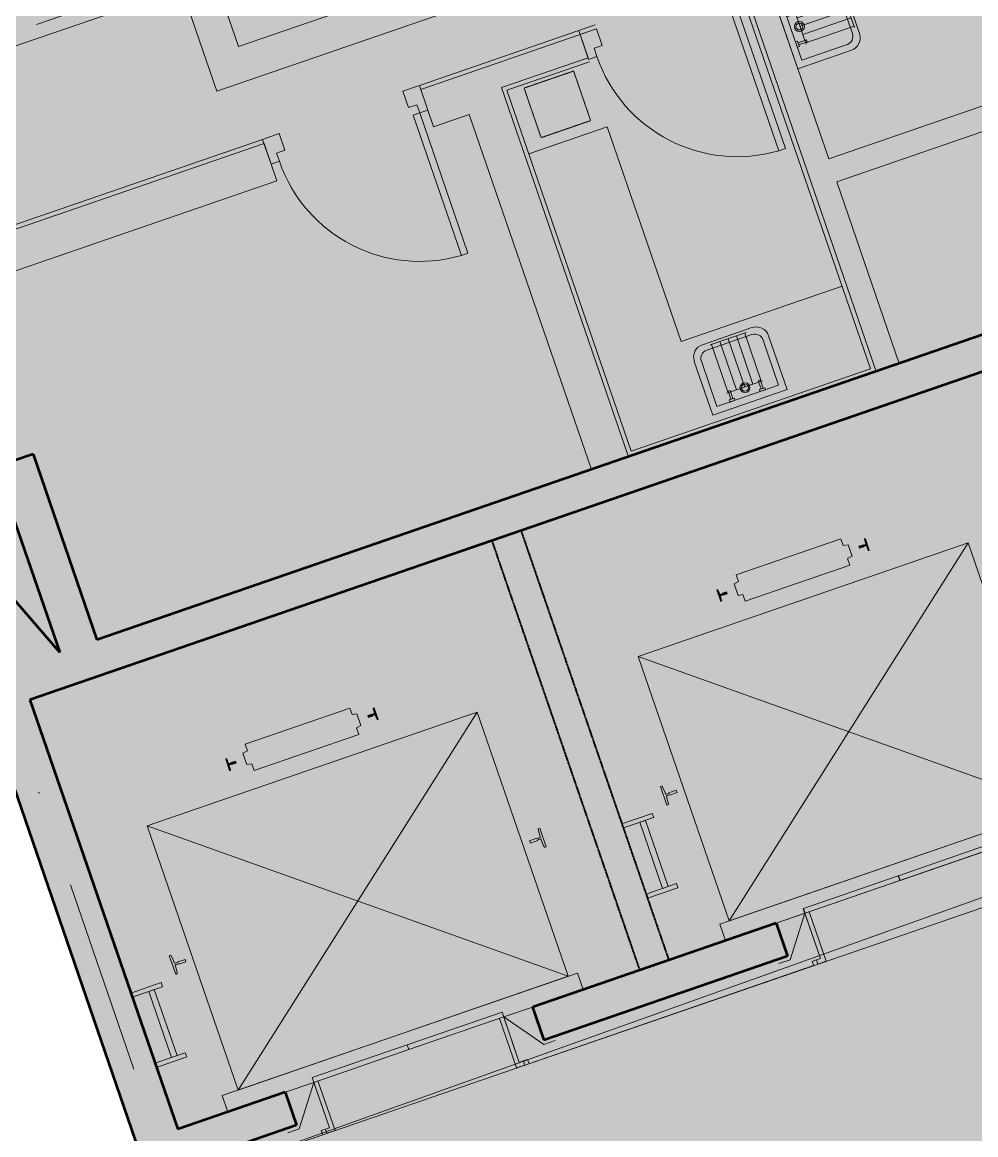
# Model space of a CAD drawing. Extents: x 760773 to 1075934, y 719259 to 1013331.
# Drawn here: x 1000101 to 1005563, y 858121 to 864490 of the extents above; entities that cross this region are included whole.
import ezdxf

# ---------------------------------------------------------------- set-up
doc = ezdxf.new("R2010")
doc.units = 0
doc.header["$MEASUREMENT"] = 0
for name, pattern in [('DGN2', [0.82956, 0.41478, -0.41478]), ('DGN3', [1.24434, 0.82956, -0.41478]), ('DGN4', [1.116131, 0.558066, -0.279033, 0, -0.279033])]:
    doc.linetypes.add(name, pattern=pattern)
doc.layers.add('2', color=7, linetype='Continuous')
doc.layers.add('e-b-shell', color=253, linetype='Continuous')
for name, color, linetype, lineweight in [('27', 7, 'Continuous', 0), ('AC-CHW', 7, 'Continuous', 0), ('Border', 7, 'Continuous', 0), ('spare0', 7, 'Continuous', 0), ('spare5', 7, 'Continuous', 0)]:
    doc.layers.add(name, color=color, linetype=linetype, lineweight=lineweight)

# ---------------------------------------------------------------- blocks, each defined once
blk = doc.blocks.new('AnonymousCell17')
at = {"layer": 'e-b-shell', "lineweight": 0, "flags": 128}
for points in [[(0.3591, 0.362), (0.3103, 0.5039), (0.2156, 0.4713), (0.2483, 0.3768), (0.2954, 0.3929), (0.3119, 0.3458), (0.3591, 0.362)], [(0.5884, -0.4569), (0.5506, -0.4699), (0.2742, 0.3326), (0.3121, 0.3458), (0.5884, -0.4569)], [(-0.5392, 0.053), (-0.588, 0.1946), (-0.4934, 0.2273), (-0.4608, 0.1328), (-0.508, 0.1164), (-0.4917, 0.0692), (-0.5392, 0.053)]]:
    blk.add_lwpolyline(points, dxfattribs=at)
at = {"layer": 'e-b-shell', "lineweight": 0}
blk.add_arc((0.3121, 0.3458), 0.8499, 199.00026, 286.29691, dxfattribs=at)
blk = doc.blocks.new('AnonymousCell18')
at = {"layer": 'e-b-shell', "lineweight": 0, "flags": 128}
for points in [[(0.3589, 0.3619), (0.3102, 0.5037), (0.2156, 0.4712), (0.2483, 0.3767), (0.2952, 0.3928), (0.3118, 0.3457), (0.3589, 0.3619)], [(0.5883, -0.4569), (0.5505, -0.4699), (0.2741, 0.3325), (0.312, 0.3458), (0.5883, -0.4569)], [(-0.5392, 0.0528), (-0.5882, 0.1945), (-0.4934, 0.2272), (-0.4608, 0.1326), (-0.5082, 0.1163), (-0.4917, 0.069), (-0.5392, 0.0528)]]:
    blk.add_lwpolyline(points, dxfattribs=at)
at = {"layer": 'e-b-shell', "lineweight": 0}
blk.add_arc((0.312, 0.3458), 0.8499, 199.00026, 286.29691, dxfattribs=at)
blk = doc.blocks.new('CLSINK1')
at = {"layer": 'e-b-shell', "lineweight": 0}
for p, q in [((-0.2473, 0.2977), (0.0116, 0.387)), ((-0.2276, 0.3279), (-0.0225, 0.3984)), ((0.0649, 0.1198), (-0.03, 0.3958)), ((-0.1243, 0.0545), (-0.2194, 0.3306)), ((-0.0775, 0.0706), (-0.1724, 0.3467)), ((-0.0299, 0.087), (-0.1251, 0.3632)), ((0.0172, 0.1032), (-0.0778, 0.3794)), ((-0.1326, 0.0517), (0.0726, 0.1223))]:
    blk.add_line(p, q, dxfattribs=at)
at = {"layer": 'e-b-shell', "lineweight": 0, "flags": 128}
for points in [[(-0.2721, 0.3294), (0.0116, 0.4271)], [(-0.3186, 0.234), (-0.2128, -0.0733), (0.2128, 0.0733), (0.1069, 0.3805)], [(-0.2784, 0.2341), (-0.1892, -0.0249), (0.1644, 0.0969), (0.0752, 0.3559)], [(-0.1251, 0.0638), (-0.1138, 0.0677), (-0.0974, 0.0204), (-0.1087, 0.0165), (-0.1251, 0.0638)], [(0.0479, 0.1233), (0.0594, 0.1272), (0.0755, 0.0801), (0.0642, 0.0762), (0.0479, 0.1233)], [(0.0548, 0.0728), (0.085, 0.0832), (0.0892, 0.071), (0.059, 0.0606), (0.0548, 0.0728)], [(-0.1183, 0.0132), (-0.088, 0.0236), (-0.0838, 0.0114), (-0.1139, 0.0009), (-0.1183, 0.0132)]]:
    blk.add_lwpolyline(points, dxfattribs=at)
at = {"layer": 'e-b-shell', "lineweight": 0}
for radius in [0.0286, 0.0198]:
    blk.add_circle((-0.0286, 0.0833), radius, dxfattribs=at)
for centre, radius, start, end in [((0.0361, 0.3562), 0.075, 18.9986, 108.9986), ((0.028, 0.3397), 0.05, 18.9986, 108.9986), ((-0.2476, 0.2585), 0.075, 108.9986, 198.9986), ((-0.2311, 0.2505), 0.05, 108.9986, 198.9986)]:
    blk.add_arc(centre, radius, start, end, dxfattribs=at)
blk = doc.blocks.new('15LBRA1')
at = {"layer": 'Border', "linetype": 'Continuous'}
h = blk.add_hatch(color=3, dxfattribs=at)
edge = h.paths.add_edge_path()
edge.add_line((5.25, -2.5), (5.5, -2.5))
edge.add_line((5.5, -2.5), (5.5, 2.5))
edge.add_line((5.5, 2.5), (5.25, 2.5))
edge.add_line((5.25, 2.5), (5.25, 2.5))
edge.add_arc((5.25, 2.25), 0.25, 90.0011, 176.0534)
edge.add_line((5, 2.27), (5, 2.27))
edge.add_line((5, 2.27), (4.88, 0.44))
edge.add_line((4.88, 0.44), (4.88, 0.44))
edge.add_arc((4.63, 0.44), 0.25, -90.0091, 0.0091, ccw=False)
edge.add_line((4.62, 0.19), (4.62, 0.19))
edge.add_line((4.62, 0.19), (4.1, 0.19))
edge.add_line((4.1, 0.19), (4.1, 0.19))
edge.add_arc((4.1, 0.29), 0.1, 180.0113, 269.9887, ccw=False)
edge.add_line((4, 0.29), (4, 0.29))
edge.add_line((4, 0.29), (4, 0.31))
edge.add_line((4, 0.31), (2, 0.31))
edge.add_line((2, 0.31), (2, -0.31))
edge.add_line((2, -0.31), (4, -0.31))
edge.add_line((4, -0.31), (4, -0.29))
edge.add_line((4, -0.29), (4, -0.29))
edge.add_arc((4.1, -0.29), 0.1, 90.0113, 179.9887, ccw=False)
edge.add_line((4.1, -0.19), (4.1, -0.19))
edge.add_line((4.1, -0.19), (4.62, -0.19))
edge.add_line((4.62, -0.19), (4.62, -0.19))
edge.add_arc((4.63, -0.44), 0.25, -0.0091, 90.0091, ccw=False)
edge.add_line((4.88, -0.44), (4.88, -0.44))
edge.add_line((4.88, -0.44), (5, -2.27))
edge.add_line((5, -2.27), (5, -2.27))
edge.add_arc((5.25, -2.25), 0.25, 183.9471, 269.9993)
at = {"color": 0, "linetype": 'ByBlock', "lineweight": -2, "flags": 128}
for points in [[(5.25, -2.5), (5.5, -2.5), (5.5, 2.5), (5.25, 2.5), (5.25, 2.5, 0.394174), (5, 2.27), (5, 2.27), (4.88, 0.44), (4.88, 0.44, -0.414307), (4.62, 0.19), (4.62, 0.19), (4.1, 0.19), (4.1, 0.19, -0.414098), (4, 0.29), (4, 0.29), (4, 0.31), (2, 0.31), (2, -0.31), (4, -0.31), (4, -0.29), (4, -0.29, -0.414098), (4.1, -0.19), (4.1, -0.19), (4.62, -0.19), (4.62, -0.19, -0.414307), (4.88, -0.44), (4.88, -0.44), (5, -2.27), (5, -2.27, 0.394174), (5.25, -2.5)], [(4, -0.29), (4, -0.31), (2, -0.31), (2, 0.31), (4, 0.31), (4, 0.29), (4, 0.29), (4, 0.29, 0.414098), (4.1, 0.19), (4.1, 0.19), (4.62, 0.19), (4.62, 0.19, 0.414307), (4.88, 0.44), (4.88, 0.44), (5, 2.27), (5, 2.27, -0.394174), (5.25, 2.5), (5.25, 2.5), (5.5, 2.5), (5.5, -2.5), (5.25, -2.5), (5.25, -2.5), (5.25, -2.5, -0.394174), (5, -2.27), (5, -2.27), (4.88, -0.44), (4.88, -0.44, 0.414307), (4.62, -0.19), (4.62, -0.19), (4.1, -0.19), (4.1, -0.19, 0.414098), (4, -0.29)]]:
    blk.add_lwpolyline(points, format="xyb", dxfattribs=at)
blk = doc.blocks.new('CLSINK2')
at = {"layer": 'e-b-shell', "lineweight": 0}
for p, q in [((0.0545, 0.1245), (0.3305, 0.2195)), ((0.2976, 0.2474), (0.3869, -0.0115)), ((0.3278, 0.2277), (0.3983, 0.0226)), ((0.0517, 0.1327), (0.1223, -0.0726)), ((0.0706, 0.0775), (0.3467, 0.1726)), ((0.0869, 0.03), (0.3631, 0.1252)), ((0.1032, -0.0172), (0.3793, 0.0779)), ((0.1197, -0.0648), (0.3957, 0.0301))]:
    blk.add_line(p, q, dxfattribs=at)
at = {"layer": 'e-b-shell', "lineweight": 0, "flags": 128}
for points in [[(0.234, 0.3187), (-0.0733, 0.2128), (0.0732, -0.2127), (0.3805, -0.1068)], [(0.2342, 0.2784), (-0.0249, 0.1893), (0.0968, -0.1643), (0.3559, -0.0751)], [(0.3293, 0.2722), (0.427, -0.0115)], [(0.0132, 0.1184), (0.0237, 0.0881), (0.0113, 0.0839), (0.001, 0.1142), (0.0132, 0.1184)], [(0.0637, 0.1252), (0.0677, 0.1138), (0.0203, 0.0975), (0.0165, 0.1088), (0.0637, 0.1252)], [(0.0728, -0.0547), (0.0832, -0.0849), (0.0709, -0.0892), (0.0605, -0.0589), (0.0728, -0.0547)], [(0.1234, -0.0478), (0.1273, -0.0593), (0.08, -0.0754), (0.0761, -0.0641), (0.1234, -0.0478)]]:
    blk.add_lwpolyline(points, dxfattribs=at)
at = {"layer": 'e-b-shell', "lineweight": 0}
for radius in [0.0286, 0.0198]:
    blk.add_circle((0.083, 0.0285), radius, dxfattribs=at)
for centre, radius, start, end in [((0.2583, 0.2475), 0.075, 18.9985, 108.9985), ((0.2502, 0.231), 0.05, 18.9985, 108.9985), ((0.3394, -0.0281), 0.05, 288.9985, 18.9985), ((0.356, -0.0362), 0.075, 288.9985, 18.9985)]:
    blk.add_arc(centre, radius, start, end, dxfattribs=at)
blk = doc.blocks.new('CAT')
at = {"layer": 'e-b-shell', "lineweight": 0, "flags": 128}
for points in [[(0.1821, 0.0365), (0.174, 0.0601), (0, 0.0002), (0.0081, -0.0234), (0.1821, 0.0365)], [(0.2329, -0.3691), (0.1027, 0.0091), (0.1348, 0.0202), (0.2651, -0.358), (0.2329, -0.3691)], [(0.3205, -0.3654), (0.3123, -0.3417), (0.1384, -0.4016), (0.1465, -0.4253), (0.3205, -0.3654)]]:
    blk.add_lwpolyline(points, dxfattribs=at)
blk = doc.blocks.new('CAT1')
at = {"layer": 'e-b-shell', "lineweight": 0, "flags": 128}
for points in [[(0.1821, 0.0364), (0.174, 0.06), (0, 0.0001), (0.0082, -0.0236), (0.1821, 0.0364)], [(0.2329, -0.3692), (0.1027, 0.009), (0.1349, 0.0201), (0.2651, -0.3581), (0.2329, -0.3692)], [(0.3205, -0.3655), (0.3124, -0.3419), (0.1384, -0.4018), (0.1465, -0.4254), (0.3205, -0.3655)]]:
    blk.add_lwpolyline(points, dxfattribs=at)

msp = doc.modelspace()

# ---------------------------------------------------------------- hatches: boundary and pattern name
at = {"layer": '27', "lineweight": 0, "true_color": 0x636466}
h = msp.add_hatch(dxfattribs=at)
h.set_pattern_fill('ANSI31', color=251, scale=2000)
h.set_pattern_definition([(244, (1013934.4, 889221.97), (224.6985, -109.5928), [])])
edge = h.paths.add_edge_path()
edge.add_line((1005121.19604, 879324.62599), (1004769.72059, 879203.60328))
edge.add_line((1004769.72059, 879203.60328), (1002743.02368, 885089.56704))
edge.add_line((1002743.02368, 885089.56704), (1003096.38844, 885211.23741))
edge.add_line((1003096.38844, 885211.23741), (1013698.24493, 888861.74935))
edge.add_line((1013698.24493, 888861.74935), (1022960.60677, 861961.8971))
edge.add_line((1022960.60677, 861961.8971), (1012358.75028, 858311.38516))
edge.add_line((1012358.75028, 858311.38516), (1011301.25383, 861382.57788))
edge.add_arc((1011303.14487, 861383.22902), 2, 108.999924295, 198.999999837, ccw=False)
edge.add_line((1011302.49374, 861385.12006), (1011957.73796, 861610.73777))
edge.add_line((1011957.73796, 861610.73777), (1011241.39249, 863691.23727))
edge.add_line((1011241.39249, 863691.23727), (1010586.12357, 863465.61009))
edge.add_arc((1010585.47244, 863467.50113), 2, 198.999999841, 289.000000007, ccw=False)
edge.add_line((1010583.5814, 863466.84999), (1007146.21362, 873449.69098))
edge.add_arc((1007148.10465, 873450.34212), 2, 108.999706651, 198.999999837, ccw=False)
edge.add_line((1007147.45353, 873452.23316), (1007802.699, 873677.84852))
edge.add_line((1007802.699, 873677.84852), (1007086.4192, 875757.99491))
edge.add_line((1007086.4192, 875757.99491), (1006431.19987, 875532.3848))
edge.add_arc((1006430.54874, 875534.27584), 2, 198.999999845, 289.000000003, ccw=False)
edge.add_line((1006428.6577, 875533.6247), (1005677.09098, 877716.33297))
edge.add_arc((1005678.98201, 877716.98411), 2, 108.999987576, 198.999999841, ccw=False)
edge.add_line((1005678.33088, 877718.87515), (1006333.57503, 877944.49364))
edge.add_line((1006333.57503, 877944.49364), (1005780.22221, 879551.5469))
edge.add_line((1005780.22221, 879551.5469), (1005123.08708, 879325.27712))
at = {"layer": 'spare0', "linetype": 'Continuous', "true_color": 0xffd2b6}
h = msp.add_hatch(color=254, dxfattribs=at)
edge = h.paths.add_edge_path()
edge.add_line((1004917.44061, 861498.023), (1004917.70107, 861497.26658))
edge.add_line((1004917.70107, 861497.26658), (1004918.02139, 861497.17467))
edge.add_arc((1004919.2029, 861497.5814), 1.24956, 198.995747505, 289.004247502)
edge.add_line((1004919.60981, 861496.39994), (1004919.73482, 861496.27464))
edge.add_line((1004919.73482, 861496.27464), (1004931.08106, 861500.18149))
edge.add_line((1004931.08106, 861500.18149), (1004931.24465, 861500.40614))
edge.add_arc((1004930.4312, 861502.76927), 2.49922, 288.994855787, 375.547478011)
edge.add_line((1004932.83897, 861503.43916), (1004932.56892, 861503.23211))
edge.add_line((1004932.56892, 861503.23211), (1004925.48674, 861528.71468))
edge.add_line((1004925.48674, 861528.71468), (1004925.71433, 861529.05528))
edge.add_arc((1004928.12209, 861529.72516), 2.49922, 108.994875943, 195.547498166, ccw=False)
edge.add_line((1004927.30864, 861532.08829), (1004927.73106, 861532.02578))
edge.add_line((1004927.73106, 861532.02578), (1004930.75671, 861533.0676))
edge.add_line((1004930.75671, 861533.0676), (1004953.41627, 861467.25948))
edge.add_line((1004953.41627, 861467.25948), (1004950.39061, 861466.21767))
edge.add_line((1004950.39061, 861466.21767), (1004950.08932, 861465.92847))
edge.add_arc((1004949.27542, 861468.29145), 2.49922, 202.451876202, 289.005687313, ccw=False)
edge.add_line((1004946.96564, 861467.33698), (1004946.58356, 861467.44508))
edge.add_line((1004946.58356, 861467.44508), (1004936.47575, 861491.88588))
edge.add_line((1004936.47575, 861491.88588), (1004936.80908, 861491.9091))
edge.add_arc((1004934.49932, 861490.95461), 2.49922, 22.45251479, 109.005137011)
edge.add_line((1004933.68544, 861493.31759), (1004933.42515, 861493.37375))
edge.add_line((1004933.42515, 861493.37375), (1004922.07891, 861489.46693))
edge.add_line((1004922.07891, 861489.46693), (1004922.05059, 861489.31139))
edge.add_arc((1004922.45732, 861488.12988), 1.24956, 108.995755973, 199.004255975)
edge.add_line((1004921.27587, 861487.72297), (1004921.08698, 861487.43321))
edge.add_line((1004921.08698, 861487.43321), (1004921.34746, 861486.67677))
edge.add_line((1004921.34746, 861486.67677), (1004897.89862, 861478.6027))
edge.add_line((1004897.89862, 861478.6027), (1004893.99178, 861489.94893))
edge.add_line((1004893.99178, 861489.94893), (1004917.44061, 861498.023))
h = msp.add_hatch(color=254, dxfattribs=at)
edge = h.paths.add_edge_path()
edge.add_line((1004115.76565, 861209.29271), (1004115.50517, 861210.04916))
edge.add_line((1004115.50517, 861210.04916), (1004115.54386, 861210.2872))
edge.add_arc((1004114.36235, 861209.88047), 1.24956, 18.995732169, 109.00423217)
edge.add_line((1004113.95545, 861211.06192), (1004114.22784, 861211.30151))
edge.add_line((1004114.22784, 861211.30151), (1004102.12519, 861207.13424))
edge.add_line((1004102.12519, 861207.13424), (1004102.3206, 861207.05572))
edge.add_arc((1004103.13405, 861204.69259), 2.49922, 108.99485097, 195.54747319)
edge.add_line((1004100.72628, 861204.02271), (1004100.63734, 861204.08364))
edge.add_line((1004100.63734, 861204.08364), (1004107.7195, 861178.60105))
edge.add_line((1004107.7195, 861178.60105), (1004107.85093, 861178.40658))
edge.add_arc((1004105.44316, 861177.7367), 2.49922, -71.005137698, 15.547484526, ccw=False)
edge.add_line((1004106.25661, 861175.37357), (1004106.23163, 861175.5504))
edge.add_line((1004106.23163, 861175.5504), (1004102.44957, 861174.24813))
edge.add_line((1004102.44957, 861174.24813), (1004079.79002, 861240.05627))
edge.add_line((1004079.79002, 861240.05627), (1004083.57205, 861241.35854))
edge.add_line((1004083.57205, 861241.35854), (1004083.47593, 861241.53339))
edge.add_arc((1004084.28983, 861239.17041), 2.49922, 22.451902922, 109.005714034, ccw=False)
edge.add_line((1004086.59961, 861240.12488), (1004086.6227, 861239.87062))
edge.add_line((1004086.6227, 861239.87062), (1004096.73052, 861215.42987))
edge.add_line((1004096.73052, 861215.42987), (1004096.75617, 861215.55276))
edge.add_arc((1004099.06594, 861216.50726), 2.49922, 202.452523162, 289.005145384)
edge.add_line((1004099.87981, 861214.14427), (1004099.78112, 861213.94195))
edge.add_line((1004099.78112, 861213.94195), (1004111.88375, 861218.10923))
edge.add_line((1004111.88375, 861218.10923), (1004111.51466, 861218.15047))
edge.add_arc((1004111.10793, 861219.33199), 1.24956, 288.995737338, 379.004237338)
edge.add_line((1004112.28938, 861219.73889), (1004112.11929, 861219.88252))
edge.add_line((1004112.11929, 861219.88252), (1004111.85883, 861220.63897))
edge.add_line((1004111.85883, 861220.63897), (1004135.30765, 861228.71306))
edge.add_line((1004135.30765, 861228.71306), (1004139.21449, 861217.36678))
edge.add_line((1004139.21449, 861217.36678), (1004115.76565, 861209.29271))
h = msp.add_hatch(color=254, dxfattribs=at)
edge = h.paths.add_edge_path()
edge.add_line((1002108.35526, 860518.11706), (1002108.09481, 860518.87352))
edge.add_line((1002108.09481, 860518.87352), (1002107.91777, 860519.03728))
edge.add_arc((1002109.09922, 860519.44418), 1.24956, 108.995564593, 199.004064592, ccw=False)
edge.add_line((1002108.69249, 860520.62569), (1002108.33033, 860520.64679))
edge.add_line((1002108.33033, 860520.64679), (1002120.433, 860524.81403))
edge.add_line((1002120.433, 860524.81403), (1002120.32736, 860524.63185))
edge.add_arc((1002121.14122, 860522.26887), 2.49922, 22.452317653, 109.004939875, ccw=False)
edge.add_line((1002123.45099, 860523.22335), (1002123.48357, 860523.32613))
edge.add_line((1002123.48357, 860523.32613), (1002133.59132, 860498.88533))
edge.add_line((1002133.59132, 860498.88533), (1002133.60748, 860498.65117))
edge.add_arc((1002135.91725, 860499.60566), 2.49922, 202.452322107, 289.004944329)
edge.add_line((1002136.73112, 860497.24267), (1002136.64194, 860497.3974))
edge.add_line((1002136.64194, 860497.3974), (1002140.424, 860498.69964))
edge.add_line((1002140.424, 860498.69964), (1002117.76466, 860564.50786))
edge.add_line((1002117.76466, 860564.50786), (1002113.98261, 860563.20562))
edge.add_line((1002113.98261, 860563.20562), (1002113.95071, 860563.40258))
edge.add_arc((1002114.76413, 860561.03944), 2.49922, 108.994101626, 195.547912736)
edge.add_line((1002112.35637, 860560.36954), (1002112.49472, 860560.15496))
edge.add_line((1002112.49472, 860560.15496), (1002119.57679, 860534.67237))
edge.add_line((1002119.57679, 860534.67237), (1002119.48092, 860534.75342))
edge.add_arc((1002117.07315, 860534.08355), 2.49922, -71.005329886, 15.547292338, ccw=False)
edge.add_line((1002117.8866, 860531.72041), (1002118.08893, 860531.62174))
edge.add_line((1002118.08893, 860531.62174), (1002105.98628, 860527.45452))
edge.add_line((1002105.98628, 860527.45452), (1002106.25173, 860527.71425))
edge.add_arc((1002105.84483, 860528.89571), 1.24956, 198.995564593, 289.004064592, ccw=False)
edge.add_line((1002104.66332, 860528.48898), (1002104.70893, 860528.70689))
edge.add_line((1002104.70893, 860528.70689), (1002104.44846, 860529.46333))
edge.add_line((1002104.44846, 860529.46333), (1002080.9996, 860521.38934))
edge.add_line((1002080.9996, 860521.38934), (1002084.9064, 860510.04305))
edge.add_line((1002084.9064, 860510.04305), (1002108.35526, 860518.11706))
h = msp.add_hatch(color=254, dxfattribs=at)
edge = h.paths.add_edge_path()
edge.add_line((1001298.86574, 860252.08201), (1001299.1262, 860251.32559))
edge.add_line((1001299.1262, 860251.32559), (1001298.93037, 860251.05596))
edge.add_arc((1001297.74891, 860250.64906), 1.24956, -71.004464974, 19.004035025, ccw=False)
edge.add_line((1001298.15564, 860249.46755), (1001298.13427, 860249.29184))
edge.add_line((1001298.13427, 860249.29184), (1001286.78801, 860245.38507))
edge.add_line((1001286.78801, 860245.38507), (1001286.52078, 860245.46138))
edge.add_arc((1001285.70691, 860247.82437), 2.49922, 202.452304576, 289.004926798, ccw=False)
edge.add_line((1001283.39714, 860246.86988), (1001283.7374, 860246.87298))
edge.add_line((1001283.7374, 860246.87298), (1001273.62969, 860271.31378))
edge.add_line((1001273.62969, 860271.31378), (1001273.24065, 860271.44207))
edge.add_arc((1001270.93088, 860270.48758), 2.49922, 22.452319648, 109.004941872)
edge.add_line((1001270.11701, 860272.85057), (1001269.82262, 860272.54124))
edge.add_line((1001269.82262, 860272.54124), (1001266.79697, 860271.49944))
edge.add_line((1001266.79697, 860271.49944), (1001289.45629, 860205.69124))
edge.add_line((1001289.45629, 860205.69124), (1001292.48196, 860206.73305))
edge.add_line((1001292.48196, 860206.73305), (1001292.89742, 860206.69066))
edge.add_arc((1001292.084, 860209.0538), 2.49922, 288.994093551, 375.547904661)
edge.add_line((1001294.49176, 860209.72369), (1001294.72628, 860210.04411))
edge.add_line((1001294.72628, 860210.04411), (1001287.64419, 860235.52674))
edge.add_line((1001287.64419, 860235.52674), (1001287.36721, 860235.33982))
edge.add_arc((1001289.77498, 860236.00969), 2.49922, 108.994650436, 195.547272658, ccw=False)
edge.add_line((1001288.96154, 860238.37282), (1001289.13208, 860238.57733))
edge.add_line((1001289.13208, 860238.57733), (1001300.47832, 860242.48412))
edge.add_line((1001300.47832, 860242.48412), (1001300.5964, 860242.37898))
edge.add_arc((1001301.0033, 860241.19753), 1.24956, 18.995543837, 109.004043838, ccw=False)
edge.add_line((1001302.18481, 860241.60425), (1001302.51206, 860241.49221))
edge.add_line((1001302.51206, 860241.49221), (1001302.77251, 860240.73575))
edge.add_line((1001302.77251, 860240.73575), (1001326.22136, 860248.80976))
edge.add_line((1001326.22136, 860248.80976), (1001322.3146, 860260.15603))
edge.add_line((1001322.3146, 860260.15603), (1001298.86574, 860252.08201))
at = {"layer": 'spare5', "linetype": 'Continuous', "true_color": 0x7f7f7f}
for points in [[(1000853.0159, 857787.0766), (995228.9236, 874120.85805), (1003975.12629, 877132.41715), (1009599.23043, 860798.56524)], [(1001924.2535, 854983.13206), (1000947.59066, 857819.5669), (1009471.64821, 860860.39737), (1010480.86786, 857929.41067)]]:
    msp.add_hatch(color=8, dxfattribs=at).paths.add_polyline_path(points)

# ---------------------------------------------------------------- linework, layer by layer
at = {"layer": '2', "color": 1, "linetype": 'DGN4', "lineweight": 0, "ltscale": 2000}
for p, q in [((990929.35772, 886990.37121), (1011730.97049, 826578.10115)), ((983296.3188, 858662.76446), (1020809.71517, 871579.2092))]:
    msp.add_line(p, q, dxfattribs=at)
at = {"layer": 'AC-CHW', "color": 4, "linetype": 'Continuous', "lineweight": 13}
for p, q in [((1001340.85878, 864351.43219), (1006891.95173, 866259.84254)), ((1001216.06638, 864095.8817), (1006767.15945, 866004.29209)), ((1001340.85878, 864351.43219), (1001139.58001, 864936.90229)), ((1001014.7876, 864681.35179), (999981.238, 864326.02775)), ((1001216.06638, 864095.8817), (1001014.7876, 864681.35179))]:
    msp.add_line(p, q, dxfattribs=at)
at = {"layer": 'spare0', "color": 40, "linetype": 'Continuous', "lineweight": 0, "true_color": 0xffa824}
for p, q in [((1004227.94491, 864633.82496), (1004960.47073, 862506.39453)), ((1003383.37615, 864475.36648), (1002376.56375, 864128.54427)), ((1003296.96346, 864419.17168), (1003288.82429, 864442.80966)), ((1003350.68489, 864263.16204), (1002878.08088, 864100.36158)), ((1002384.68528, 864104.95748), (1002376.56375, 864128.54427)), ((1002878.08088, 864100.36158), (1003589.46677, 862034.32658)), ((1001478.19902, 863819.22072), (999156.94141, 863019.95259)), ((1001486.19523, 863795.99789), (1001478.19902, 863819.22072)), ((1004960.47073, 862506.39453), (1003589.46677, 862034.32658))]:
    msp.add_line(p, q, dxfattribs=at)
at = {"layer": 'spare0', "color": 6, "linetype": 'Continuous', "lineweight": 13}
for p, q in [((1004396.97795, 864649.7233), (1004720.91947, 863708.91955)), ((1004264.6056, 864604.14303), (1004992.24781, 862490.89579)), ((1003391.51532, 864451.7285), (1002384.70289, 864104.90636)), ((1003342.54256, 864286.79893), (1003296.96346, 864419.17168)), ((1003342.54256, 864286.79893), (1002846.30486, 864115.85724)), ((1002457.95502, 863892.16444), (1002384.70289, 864104.90636)), ((1002846.30486, 864115.85724), (1003573.96758, 862002.55046)), ((1005717.66726, 864052.1325), (1004720.91947, 863708.91955)), ((1002661.25021, 863962.19463), (1002457.95502, 863892.16444)), ((1002661.25021, 863962.19463), (1003361.22567, 861929.29827)), ((1005763.24645, 863919.75978), (1004766.49862, 863576.54681)), ((1001486.33818, 863795.58275), (999307.01348, 863045.18567)), ((1001559.59032, 863582.84082), (1001486.33818, 863795.58275)), ((1001559.59032, 863582.84082), (999380.26587, 862832.44383)), ((1004766.49862, 863576.54681), (1005124.62055, 862536.47493))]:
    msp.add_line(p, q, dxfattribs=at)
at = {"layer": 'spare0', "color": 200, "linetype": 'Continuous', "lineweight": 0, "true_color": 0xb900ff}
for p, q in [((1003452.57154, 863890.90387), (1003003.44995, 863736.25977)), ((1003452.57154, 863890.90387), (1003875.80618, 862661.72913)), ((1004797.68878, 862979.15454), (1003875.80618, 862661.72913))]:
    msp.add_line(p, q, dxfattribs=at)
at = {"layer": 'spare0', "color": 1, "linetype": 'Continuous', "lineweight": 53}
for p, q in [((1006321.43692, 862948.56584), (1000529.38715, 860954.23233)), ((1005605.75964, 862490.61938), (1000145.37014, 860610.47646)), ((1000163.12947, 862017.94296), (999713.96981, 861863.28714)), ((1000163.12947, 862017.94296), (1000529.38753, 860954.23123)), ((999436.88118, 861900.22377), (1000853.13788, 857787.08133)), ((1000316.64514, 860880.98045), (999436.88118, 861900.22377)), ((1000023.63899, 861731.94895), (1000316.64514, 860880.98045)), ((1000145.37014, 860610.47646), (1000991.8393, 858152.1254)), ((1004419.59734, 859332.38681), (1003024.4733, 858852.00997)), ((1004419.59734, 859332.38682), (1004484.71065, 859143.28298)), ((1004484.71065, 859143.28298), (1003089.58661, 858662.90615)), ((1003024.47514, 858852.00464), (1003089.58812, 858662.90176)), ((1001606.67735, 858363.82886), (1000991.8393, 858152.1254)), ((1001606.67995, 858363.82131), (1001671.79293, 858174.71844)), ((1001671.79066, 858174.72504), (1000820.58106, 857881.63318))]:
    msp.add_line(p, q, dxfattribs=at)
at = {"layer": 'spare0', "color": 1, "linetype": 'DGN2', "lineweight": 40}
for p, q in [((1002958.30465, 861579.0372), (1003804.77765, 859120.68745)), ((1003639.29045, 859063.70625), (1002792.8213, 861522.05732))]:
    msp.add_line(p, q, dxfattribs=at)
at = {"layer": 'spare0', "color": 254, "linetype": 'Continuous', "lineweight": 0, "true_color": 0xffd2b6}
for p, q in [((1005520.59563, 861509.40492), (1004150.4528, 859345.4511)), ((1003629.55443, 860858.28038), (1006041.494, 859996.57564)), ((1002707.59978, 860540.85505), (1001337.47647, 858376.88886)), ((1006132.96671, 860028.0816), (1004096.60333, 859326.90544)), ((1000816.56445, 859889.71343), (1003228.51179, 859028.03046)), ((1004584.8288, 859389.25633), (1004419.60753, 859332.35723)), ((1004608.46979, 859397.38681), (1004706.13907, 859113.73299)), ((1004129.15955, 859232.35538), (1004096.60333, 859326.90544)), ((1004650.66673, 859121.25883), (1004674.30471, 859129.39799)), ((1004650.66673, 859121.25883), (1004658.86311, 859097.45466)), ((1004706.13907, 859113.73299), (1004658.86311, 859097.45466)), ((1001245.99788, 858345.39997), (1003282.36366, 859046.56914)), ((1003314.91952, 858952.01896), (1003282.36366, 859046.56914)), ((1002859.24822, 858795.12193), (1003024.47514, 858852.00464)), ((1002835.61322, 858786.97407), (1002933.28254, 858503.32026)), ((1002933.28254, 858503.32026), (1002980.55849, 858519.59859)), ((1002972.3621, 858543.40275), (1002948.72413, 858535.26359)), ((1002972.3621, 858543.40275), (1002980.55849, 858519.59859)), ((1001771.90122, 858420.72041), (1001606.67995, 858363.82131)), ((1001795.54222, 858428.85089), (1001893.21149, 858145.19707)), ((1001278.70026, 858250.42428), (1001245.99788, 858345.39997)), ((1001837.73915, 858152.72291), (1001861.37713, 858160.86207)), ((1001837.73915, 858152.72291), (1001845.93554, 858128.91874)), ((1001893.21149, 858145.19707), (1001845.93554, 858128.91874))]:
    msp.add_line(p, q, dxfattribs=at)
at = {"layer": 'spare0', "color": 1, "linetype": 'Continuous', "lineweight": 0}
for p, q in [((1000145.37014, 860610.47646), (1000991.8393, 858152.1254)), ((1004420.08977, 859332.52755), (1005838.36988, 859820.87323))]:
    msp.add_line(p, q, dxfattribs=at)
at = {"layer": 'spare0', "color": 21, "linetype": 'Continuous', "lineweight": 0, "true_color": 0xffa848}
for p, q in [((1004575.4525, 859416.48729), (1004674.30471, 859129.39799)), ((1004584.8288, 859389.25633), (1004674.30471, 859129.39799)), ((1004650.66673, 859121.25883), (1004627.02875, 859113.11967)), ((1004627.02875, 859113.11967), (1004635.21554, 859089.34336)), ((1004634.49938, 859089.09677), (1003003.94478, 858527.65567)), ((1002849.87188, 858822.35287), (1002948.72413, 858535.26359)), ((1002859.24822, 858795.12193), (1002948.72413, 858535.26359)), ((1002972.3621, 858543.40275), (1002996.00008, 858551.54191)), ((1002996.00008, 858551.54191), (1003004.19506, 858527.74184)), ((1001762.52493, 858447.95137), (1001861.37713, 858160.86207)), ((1001771.90122, 858420.72041), (1001861.37713, 858160.86207)), ((1001837.73915, 858152.72291), (1001814.10117, 858144.58375)), ((1001814.10117, 858144.58375), (1001822.29551, 858120.78552))]:
    msp.add_line(p, q, dxfattribs=at)
at = {"layer": 'spare0', "color": 200, "linetype": 'DGN3', "lineweight": 0, "true_color": 0xb900ff, "flags": 128}
msp.add_lwpolyline([(1003259.59065, 864210.66404), (1003357.26061, 863927.0083), (1003073.60487, 863829.33834), (1002975.93491, 864112.99408), (1003259.59065, 864210.66404)], dxfattribs=at)
at = {"layer": 'spare0', "color": 254, "linetype": 'Continuous', "lineweight": 0, "true_color": 0xffd2b6, "flags": 128}
for points in [[(1004790.60639, 861532.19137), (1004190.76943, 861325.65096), (1004203.79217, 861287.83018), (1004179.63677, 861274.43625), (1004202.29632, 861208.62814), (1004229.57715, 861212.94512), (1004242.5999, 861175.12436), (1004842.43685, 861381.66477), (1004829.41413, 861419.48555), (1004854.32595, 861433.13993), (1004831.6664, 861498.94805), (1004803.62909, 861494.37064), (1004790.60639, 861532.19137)], [(1003629.55443, 860858.28038), (1004150.4528, 859345.4511), (1006041.494, 859996.57564), (1005520.59563, 861509.40492), (1003629.55443, 860858.28038)], [(1001377.77668, 860357.09373), (1001977.61434, 860563.63212), (1001990.63695, 860525.8113), (1002017.91781, 860530.1282), (1002040.57713, 860464.32), (1002016.4217, 860450.92616), (1002029.44428, 860413.10535), (1001429.60663, 860206.56696), (1001416.58402, 860244.38777), (1001388.54674, 860239.81043), (1001365.88741, 860305.61862), (1001390.79929, 860319.27297), (1001377.77668, 860357.09373)], [(1002707.59978, 860540.85505), (1003228.51179, 859028.03046), (1001337.47647, 858376.88886), (1000816.56445, 859889.71343), (1002707.59978, 860540.85505)], [(1005673.14286, 859763.99083), (1005129.46939, 859576.79008), (1005120.09302, 859604.02102), (1005663.76652, 859791.22178), (1005673.14286, 859763.99083)], [(1004585.31236, 859389.42283), (1005128.98583, 859576.62357), (1005119.60956, 859603.85455), (1004575.93606, 859416.65379), (1004585.31236, 859389.42283)], [(1002859.73173, 858795.28841), (1002316.05826, 858608.08765), (1002306.68189, 858635.3186), (1002850.35539, 858822.51936), (1002859.73173, 858795.28841)], [(1001771.90122, 858420.72041), (1002315.5747, 858607.92116), (1002306.19843, 858635.15213), (1001762.52493, 858447.95137), (1001771.90122, 858420.72041)]]:
    msp.add_lwpolyline(points, dxfattribs=at)
for points in [[(1004917.44061, 861498.023), (1004917.70107, 861497.26658), (1004918.02139, 861497.17467, 0.4142570146), (1004919.60981, 861496.39994), (1004919.73482, 861496.27464), (1004931.08106, 861500.18149), (1004931.24465, 861500.40614, 0.3966985442), (1004932.83897, 861503.43916), (1004932.56892, 861503.23211), (1004925.48674, 861528.71468), (1004925.71433, 861529.05528, -0.3966985442), (1004927.30864, 861532.08829), (1004927.73106, 861532.02578), (1004930.75671, 861533.0676), (1004953.41627, 861467.25948), (1004950.39061, 861466.21767), (1004950.08932, 861465.92847, -0.3967045481), (1004946.96564, 861467.33698), (1004946.58356, 861467.44508), (1004936.47575, 861491.88588), (1004936.80908, 861491.9091, 0.3966985442), (1004933.68544, 861493.31759), (1004933.42515, 861493.37375), (1004922.07891, 861489.46693), (1004922.05059, 861489.31139, 0.4142570146), (1004921.27587, 861487.72297), (1004921.08698, 861487.43321), (1004921.34746, 861486.67677), (1004897.89862, 861478.6027), (1004893.99178, 861489.94893), (1004917.44061, 861498.023)], [(1004917.44061, 861498.023), (1004917.70107, 861497.26658), (1004918.02139, 861497.17467, 0.4142570146), (1004919.60981, 861496.39994), (1004919.73482, 861496.27464), (1004931.08106, 861500.18149), (1004931.24465, 861500.40614, 0.3966985442), (1004932.83897, 861503.43916), (1004932.56892, 861503.23211), (1004925.48674, 861528.71468), (1004925.71433, 861529.05528, -0.3966985442), (1004927.30864, 861532.08829), (1004927.73106, 861532.02578), (1004930.75671, 861533.0676), (1004953.41627, 861467.25948), (1004950.39061, 861466.21767), (1004950.39061, 861466.21767), (1004950.08932, 861465.92847, -0.3967045481), (1004946.96564, 861467.33698), (1004946.58356, 861467.44508), (1004936.47575, 861491.88588), (1004936.80908, 861491.9091, 0.3966985442), (1004933.68544, 861493.31759), (1004933.42515, 861493.37375), (1004922.07891, 861489.46693), (1004922.05059, 861489.31139, 0.4142570146), (1004921.27587, 861487.72297), (1004921.08698, 861487.43321), (1004921.34746, 861486.67677), (1004897.89862, 861478.6027), (1004893.99178, 861489.94893), (1004917.44061, 861498.023)], [(1004115.76565, 861209.29271), (1004115.50517, 861210.04916), (1004115.54386, 861210.2872, 0.4142570146), (1004113.95545, 861211.06192), (1004114.22784, 861211.30151), (1004102.12519, 861207.13424), (1004102.3206, 861207.05572, 0.3966985442), (1004100.72628, 861204.02271), (1004100.63734, 861204.08364), (1004107.7195, 861178.60105), (1004107.85093, 861178.40658, -0.3966985442), (1004106.25661, 861175.37357), (1004106.23163, 861175.5504), (1004102.44957, 861174.24813), (1004079.79002, 861240.05627), (1004083.57205, 861241.35854), (1004083.47593, 861241.53339, -0.3967045481), (1004086.59961, 861240.12488), (1004086.6227, 861239.87062), (1004096.73052, 861215.42987), (1004096.75617, 861215.55276, 0.3966985442), (1004099.87981, 861214.14427), (1004099.78112, 861213.94195), (1004111.88375, 861218.10923), (1004111.51466, 861218.15047, 0.4142570146), (1004112.28938, 861219.73889), (1004112.11929, 861219.88252), (1004111.85883, 861220.63897), (1004135.30765, 861228.71306), (1004139.21449, 861217.36678), (1004115.76565, 861209.29271)], [(1004115.76565, 861209.29271), (1004115.50517, 861210.04916), (1004115.54386, 861210.2872, 0.4142570146), (1004113.95545, 861211.06192), (1004114.22784, 861211.30151), (1004102.12519, 861207.13424), (1004102.3206, 861207.05572, 0.3966985442), (1004100.72628, 861204.02271), (1004100.63734, 861204.08364), (1004107.7195, 861178.60105), (1004107.85093, 861178.40658, -0.3966985442), (1004106.25661, 861175.37357), (1004106.23163, 861175.5504), (1004102.44957, 861174.24813), (1004079.79002, 861240.05627), (1004083.57205, 861241.35854), (1004083.57205, 861241.35854), (1004083.47593, 861241.53339, -0.3967045481), (1004086.59961, 861240.12488), (1004086.6227, 861239.87062), (1004096.73052, 861215.42987), (1004096.75617, 861215.55276, 0.3966985442), (1004099.87981, 861214.14427), (1004099.78112, 861213.94195), (1004111.88375, 861218.10923), (1004111.51466, 861218.15047, 0.4142570146), (1004112.28938, 861219.73889), (1004112.11929, 861219.88252), (1004111.85883, 861220.63897), (1004135.30765, 861228.71306), (1004139.21449, 861217.36678), (1004115.76565, 861209.29271)], [(1002108.35526, 860518.11706), (1002108.09481, 860518.87352), (1002107.91777, 860519.03728, -0.4142570146), (1002108.69249, 860520.62569), (1002108.33033, 860520.64679), (1002120.433, 860524.81403), (1002120.32736, 860524.63185, -0.3966985442), (1002123.45099, 860523.22335), (1002123.48357, 860523.32613), (1002133.59132, 860498.88533), (1002133.60748, 860498.65117, 0.3966985442), (1002136.73112, 860497.24267), (1002136.64194, 860497.3974), (1002140.424, 860498.69964), (1002117.76466, 860564.50786), (1002113.98261, 860563.20562), (1002113.95071, 860563.40258, 0.3967045481), (1002112.35637, 860560.36954), (1002112.49472, 860560.15496), (1002119.57679, 860534.67237), (1002119.48092, 860534.75342, -0.3966985442), (1002117.8866, 860531.72041), (1002118.08893, 860531.62174), (1002105.98628, 860527.45452), (1002106.25173, 860527.71425, -0.4142570146), (1002104.66332, 860528.48898), (1002104.70893, 860528.70689), (1002104.44846, 860529.46333), (1002080.9996, 860521.38934), (1002084.9064, 860510.04305), (1002108.35526, 860518.11706)], [(1002108.35526, 860518.11706), (1002108.09481, 860518.87352), (1002107.91777, 860519.03728, -0.4142570146), (1002108.69249, 860520.62569), (1002108.33033, 860520.64679), (1002120.433, 860524.81403), (1002120.32736, 860524.63185, -0.3966985442), (1002123.45099, 860523.22335), (1002123.48357, 860523.32613), (1002133.59132, 860498.88533), (1002133.60748, 860498.65117, 0.3966985442), (1002136.73112, 860497.24267), (1002136.64194, 860497.3974), (1002140.424, 860498.69964), (1002117.76466, 860564.50786), (1002113.98261, 860563.20562), (1002113.98261, 860563.20562), (1002113.95071, 860563.40258, 0.3967045481), (1002112.35637, 860560.36954), (1002112.49472, 860560.15496), (1002119.57679, 860534.67237), (1002119.48092, 860534.75342, -0.3966985442), (1002117.8866, 860531.72041), (1002118.08893, 860531.62174), (1002105.98628, 860527.45452), (1002106.25173, 860527.71425, -0.4142570146), (1002104.66332, 860528.48898), (1002104.70893, 860528.70689), (1002104.44846, 860529.46333), (1002080.9996, 860521.38934), (1002084.9064, 860510.04305), (1002108.35526, 860518.11706)], [(1001298.86574, 860252.08201), (1001299.1262, 860251.32559), (1001298.93037, 860251.05596, -0.4142570146), (1001298.15564, 860249.46755), (1001298.13427, 860249.29184), (1001286.78801, 860245.38507), (1001286.52078, 860245.46138, -0.3966985442), (1001283.39714, 860246.86988), (1001283.7374, 860246.87298), (1001273.62969, 860271.31378), (1001273.24065, 860271.44207, 0.3966985442), (1001270.11701, 860272.85057), (1001269.82262, 860272.54124), (1001266.79697, 860271.49944), (1001289.45629, 860205.69124), (1001292.48196, 860206.73305), (1001292.89742, 860206.69066, 0.3967045481), (1001294.49176, 860209.72369), (1001294.72628, 860210.04411), (1001287.64419, 860235.52674), (1001287.36721, 860235.33982, -0.3966985442), (1001288.96154, 860238.37282), (1001289.13208, 860238.57733), (1001300.47832, 860242.48412), (1001300.5964, 860242.37898, -0.4142570146), (1001302.18481, 860241.60425), (1001302.51206, 860241.49221), (1001302.77251, 860240.73575), (1001326.22136, 860248.80976), (1001322.3146, 860260.15603), (1001298.86574, 860252.08201)], [(1001298.86574, 860252.08201), (1001299.1262, 860251.32559), (1001298.93037, 860251.05596, -0.4142570146), (1001298.15564, 860249.46755), (1001298.13427, 860249.29184), (1001286.78801, 860245.38507), (1001286.52078, 860245.46138, -0.3966985442), (1001283.39714, 860246.86988), (1001283.7374, 860246.87298), (1001273.62969, 860271.31378), (1001273.24065, 860271.44207, 0.3966985442), (1001270.11701, 860272.85057), (1001269.82262, 860272.54124), (1001266.79697, 860271.49944), (1001289.45629, 860205.69124), (1001292.48196, 860206.73305), (1001292.48196, 860206.73305), (1001292.89742, 860206.69066, 0.3967045481), (1001294.49176, 860209.72369), (1001294.72628, 860210.04411), (1001287.64419, 860235.52674), (1001287.36721, 860235.33982, -0.3966985442), (1001288.96154, 860238.37282), (1001289.13208, 860238.57733), (1001300.47832, 860242.48412), (1001300.5964, 860242.37898, -0.4142570146), (1001302.18481, 860241.60425), (1001302.51206, 860241.49221), (1001302.77251, 860240.73575), (1001326.22136, 860248.80976), (1001322.3146, 860260.15603), (1001298.86574, 860252.08201)]]:
    msp.add_lwpolyline(points, format="xyb", dxfattribs=at)
at = {"layer": 'spare0', "color": 254, "linetype": 'Continuous', "lineweight": 13, "true_color": 0xffd2b6, "flags": 128}
for points in [[(1004584.8288, 859389.25633), (1004500.97108, 859122.44833), (1004436.06813, 859100.95346)], [(1002859.24822, 858795.12193), (1003089.59187, 858636.50153), (1003153.96974, 858659.52137)], [(1001771.90122, 858420.72041), (1001688.0435, 858153.91241), (1001623.14055, 858132.41754)]]:
    msp.add_lwpolyline(points, dxfattribs=at)
at = {"layer": 'spare5', "color": 8, "linetype": 'Continuous', "lineweight": 13, "true_color": 0x7f7f7f, "flags": 128}
for points in [[(1000853.0159, 857787.0766), (995228.8534, 874120.8305), (1003975.05609, 877132.38959), (1009599.21859, 860798.63569), (1000853.0159, 857787.0766)], [(1001924.2535, 854983.13206), (1000947.59066, 857819.5669), (1009471.64821, 860860.39737), (1010480.86786, 857929.41067), (1001924.2535, 854983.13206)]]:
    msp.add_lwpolyline(points, dxfattribs=at)

# ---------------------------------------------------------------- block references
at = {"color": 7, "linetype": 'Continuous', "lineweight": 0, "xscale": 999.9999999999975, "yscale": 999.9999999999975, "zscale": 999.9999999999975}
for name, p in [('CLSINK2', (1004470.25823, 864436.96493)), ('AnonymousCell17', (1003884.85823, 864224.56493)), ('AnonymousCell18', (1002066.15823, 863624.96493)), ('CLSINK1', (1004269.75823, 862314.66493)), ('CAT1', (1003536.15823, 859900.66493)), ('CAT', (1000723.25823, 858931.96493))]:
    msp.add_blockref(name, p, dxfattribs=at)
at = {"layer": 'spare0', "color": 254, "linetype": 'Continuous', "lineweight": 0, "true_color": 0xffd2b6, "xscale": 22.49100000000001, "yscale": 22.49100000000001, "zscale": 1000, "rotation": 198.9998040573376}
for p in [(1003892.25823, 860100.96493), (1001079.15823, 859132.66493)]:
    msp.add_blockref('15LBRA1', p, dxfattribs=at)
at = {"layer": 'spare0', "color": 254, "linetype": 'Continuous', "lineweight": 0, "true_color": 0xffd2b6, "extrusion": (0, 0, -1), "xscale": 22.49100000000011, "yscale": 22.49100000000011, "zscale": -1000, "rotation": 161.0000000000035}
msp.add_blockref('15LBRA1', (-1002967.05823, 859782.56493), dxfattribs=at)

doc.saveas('drawing.dxf')
